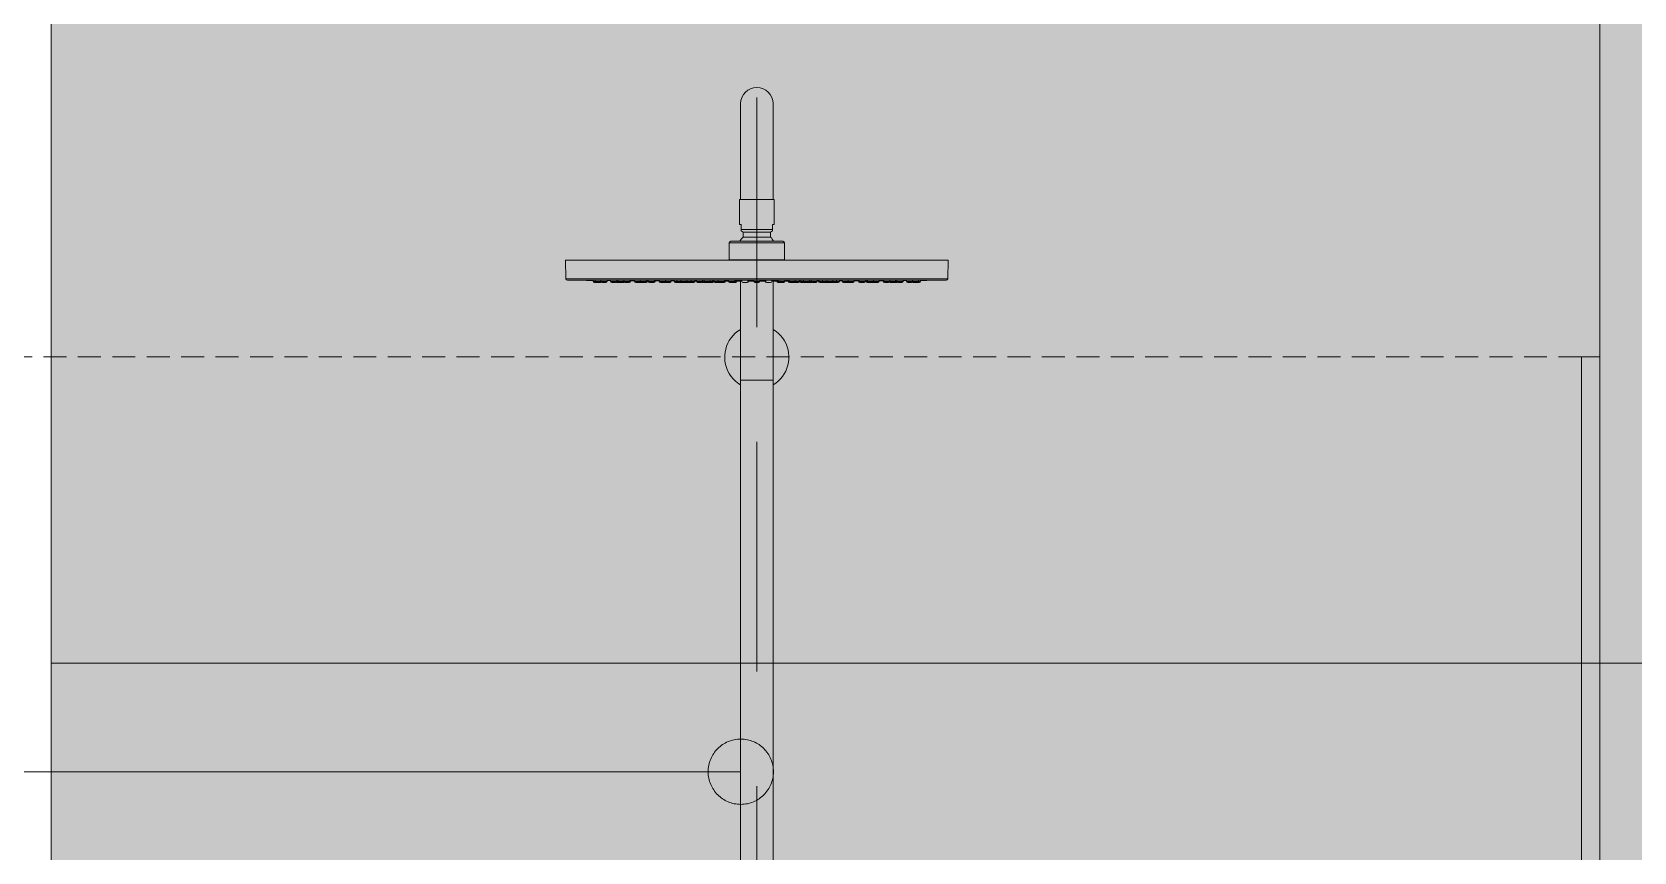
# Model space of a CAD drawing. Header units: millimetres. Extents: x 7371 to 278338, y -43753 to 35464.
# Drawn here: x 267748 to 268794, y 1291 to 1826 of the extents above; entities that cross this region are included whole.
import ezdxf

# ---------------------------------------------------------------- set-up
doc = ezdxf.new("R2010")
doc.units = ezdxf.units.MM
doc.header["$MEASUREMENT"] = 0
for name, pattern in [('CENTER', [50.8, 31.75, -6.35, 6.35, -6.35]), ('DASHED', [0.75, 0.5, -0.25]), ('HIDDEN2', [0.1875, 0.125, -0.0625])]:
    doc.linetypes.add(name, pattern=pattern)
for name, color, linetype, lineweight in [('0.05', 252, 'Continuous', 5), ('8', 8, 'Continuous', 5), ('Arsir', 251, 'Continuous', 5), ('AS', 8, 'HIDDEN2', 5), ('DINDING', 1, 'Continuous', 20), ('PIPA AIR BERSIH', 5, 'CENTER', 5)]:
    doc.layers.add(name, color=color, linetype=linetype, lineweight=lineweight)

# ---------------------------------------------------------------- blocks, each defined once
blk = doc.blocks.new('A$C6fa77c05')
at = {"layer": '0.05', "linetype": 'DASHED'}
blk.add_line((0, 0.315), (0, 4.6163), dxfattribs=at)
at = {"layer": '0.05'}
for p, q in [((-0.0353, 4.5514), (-0.0353, 4.3424)), ((0.0353, 4.5514), (0.0353, 4.3424)), ((-0.038, 4.2881), (-0.038, 4.3417)), ((-0.0373, 4.3424), (0.0373, 4.3424)), ((0, 4.1445), (0, 4.3504)), ((0.038, 4.3417), (0.038, 4.2881)), ((-0.0343, 4.2881), (-0.038, 4.2881)), ((-0.0343, 4.2748), (-0.0343, 4.2881)), ((0.0343, 4.2774), (-0.0343, 4.2774)), ((-0.03, 4.2718), (-0.0343, 4.2748)), ((-0.03, 4.2693), (-0.03, 4.2718)), ((-0.03, 4.2718), (0.03, 4.2718)), ((-0.03, 4.261), (-0.03, 4.2626)), ((-0.03, 4.261), (0.03, 4.261)), ((0.0343, 4.2748), (0.03, 4.2718)), ((0.03, 4.2718), (0.03, 4.2693)), ((0.03, 4.2626), (0.03, 4.261)), ((0.03, 4.261), (0.0339, 4.2562)), ((0.038, 4.2881), (0.0343, 4.2881)), ((0.0343, 4.2748), (0.0343, 4.2881)), ((-0.06, 4.211), (-0.06, 4.2484)), ((-0.06, 4.2484), (0.06, 4.2484)), ((-0.0567, 4.2517), (0.0567, 4.2517)), ((0.0339, 4.2562), (0.0366, 4.2519)), ((0.06, 4.2484), (0.06, 4.211)), ((-0.416, 4.1703), (-0.4167, 4.2104)), ((-0.4167, 4.2104), (0.4167, 4.2104)), ((0.06, 4.211), (-0.06, 4.211)), ((0.4167, 4.2104), (0.416, 4.1703)), ((-0.416, 4.1703), (-0.0018, 4.1703)), ((-0.4127, 4.167), (0, 4.167)), ((-0.3567, 4.167), (-0.3567, 4.1644)), ((-0.3523, 4.1644), (-0.3567, 4.1644)), ((-0.354, 4.1617), (-0.3417, 4.1617)), ((-0.3523, 4.167), (-0.3523, 4.1644)), ((-0.3395, 4.1644), (-0.3523, 4.1644)), ((-0.3395, 4.167), (-0.3395, 4.1644)), ((-0.3262, 4.1644), (-0.3395, 4.1644)), ((-0.3289, 4.1617), (-0.3369, 4.1617)), ((-0.3262, 4.1644), (-0.3262, 4.167)), ((-0.3185, 4.167), (-0.3185, 4.1644)), ((-0.3052, 4.1644), (-0.3185, 4.1644)), ((-0.3158, 4.1617), (-0.3079, 4.1617)), ((-0.3052, 4.1644), (-0.3052, 4.167)), ((-0.3021, 4.1644), (-0.3052, 4.1644)), ((-0.304, 4.1617), (-0.2914, 4.1617)), ((-0.3021, 4.167), (-0.3021, 4.1644)), ((-0.2898, 4.1644), (-0.3021, 4.1644)), ((-0.2898, 4.167), (-0.2898, 4.1644)), ((-0.2765, 4.1644), (-0.2898, 4.1644)), ((-0.2871, 4.1617), (-0.2779, 4.1617)), ((-0.2765, 4.1644), (-0.2765, 4.167)), ((-0.2752, 4.1644), (-0.2765, 4.1644)), ((-0.2752, 4.1644), (-0.2752, 4.167)), ((-0.2665, 4.167), (-0.2665, 4.1644)), ((-0.2541, 4.1644), (-0.2665, 4.1644)), ((-0.2558, 4.1617), (-0.2638, 4.1617)), ((-0.2549, 4.1619), (-0.2545, 4.1618)), ((-0.2545, 4.1618), (-0.254, 4.1617)), ((-0.2541, 4.167), (-0.2541, 4.1644)), ((-0.2408, 4.1644), (-0.2541, 4.1644)), ((-0.254, 4.1617), (-0.2405, 4.1617)), ((-0.2408, 4.1644), (-0.2408, 4.167)), ((-0.2379, 4.1644), (-0.2408, 4.1644)), ((-0.2379, 4.1644), (-0.2379, 4.167)), ((-0.2365, 4.167), (-0.2365, 4.1644)), ((-0.2231, 4.1644), (-0.2365, 4.1644)), ((-0.2338, 4.1617), (-0.2244, 4.1617)), ((-0.2231, 4.1644), (-0.2231, 4.167)), ((-0.2217, 4.1644), (-0.2231, 4.1644)), ((-0.2217, 4.1644), (-0.2217, 4.167)), ((-0.2124, 4.167), (-0.2124, 4.1644)), ((-0.1991, 4.1644), (-0.2124, 4.1644)), ((-0.1982, 4.1617), (-0.2097, 4.1617)), ((-0.1991, 4.1644), (-0.1991, 4.167)), ((-0.1862, 4.1644), (-0.1991, 4.1644)), ((-0.1982, 4.1617), (-0.1977, 4.1618)), ((-0.1977, 4.1618), (-0.1975, 4.1618)), ((-0.1888, 4.1617), (-0.1968, 4.1617)), ((-0.1862, 4.1644), (-0.1862, 4.167)), ((-0.1799, 4.167), (-0.1799, 4.1644)), ((-0.1739, 4.1644), (-0.1799, 4.1644)), ((-0.1772, 4.1617), (-0.1549, 4.1617)), ((-0.1739, 4.167), (-0.1739, 4.1644)), ((-0.1657, 4.1644), (-0.1739, 4.1644)), ((-0.1656, 4.167), (-0.1656, 4.1644)), ((-0.1522, 4.1644), (-0.1656, 4.1644)), ((-0.1544, 4.1618), (-0.154, 4.1617)), ((-0.1465, 4.1617), (-0.154, 4.1617)), ((-0.1522, 4.1644), (-0.1522, 4.167)), ((-0.1433, 4.1644), (-0.1522, 4.1644)), ((-0.1471, 4.1617), (-0.146, 4.1617)), ((-0.1457, 4.1617), (-0.1454, 4.1617)), ((-0.1454, 4.1617), (-0.137, 4.1617)), ((-0.1433, 4.1644), (-0.1433, 4.167)), ((-0.1398, 4.1644), (-0.1433, 4.1644)), ((-0.1348, 4.1644), (-0.1398, 4.1644)), ((-0.1348, 4.1657), (-0.1348, 4.167)), ((-0.1348, 4.1644), (-0.1348, 4.1657)), ((-0.1343, 4.1644), (-0.1348, 4.1644)), ((-0.1343, 4.1658), (-0.1343, 4.167)), ((-0.1343, 4.1644), (-0.1343, 4.1655)), ((-0.1317, 4.167), (-0.1317, 4.166)), ((-0.1317, 4.166), (-0.1317, 4.1644)), ((-0.1234, 4.1644), (-0.1317, 4.1644)), ((-0.129, 4.1617), (-0.121, 4.1617)), ((-0.1183, 4.1644), (-0.1234, 4.1644)), ((-0.1189, 4.1617), (-0.096, 4.1617)), ((-0.1183, 4.1644), (-0.1183, 4.167)), ((-0.1148, 4.1644), (-0.1183, 4.1644)), ((-0.1148, 4.167), (-0.1148, 4.1644)), ((-0.1015, 4.1644), (-0.1148, 4.1644)), ((-0.1015, 4.1644), (-0.1015, 4.167)), ((-0.0959, 4.1644), (-0.1015, 4.1644)), ((-0.0959, 4.1644), (-0.0959, 4.167)), ((-0.0933, 4.1644), (-0.0959, 4.1644)), ((-0.0933, 4.167), (-0.0933, 4.1644)), ((-0.0933, 4.1644), (-0.0933, 4.167)), ((-0.0839, 4.1644), (-0.0933, 4.1644)), ((-0.0906, 4.1617), (-0.0826, 4.1617)), ((-0.0839, 4.167), (-0.0839, 4.166)), ((-0.0839, 4.166), (-0.0839, 4.1644)), ((-0.0756, 4.1644), (-0.0839, 4.1644)), ((-0.0813, 4.1617), (-0.071, 4.1617)), ((-0.0706, 4.1644), (-0.0756, 4.1644)), ((-0.0706, 4.166), (-0.0706, 4.167)), ((-0.0706, 4.1644), (-0.0706, 4.166)), ((-0.0683, 4.1644), (-0.0706, 4.1644)), ((-0.0683, 4.1655), (-0.0683, 4.167)), ((-0.0683, 4.1644), (-0.0683, 4.1655)), ((-0.0614, 4.167), (-0.0614, 4.1644)), ((-0.0481, 4.1644), (-0.0614, 4.1644)), ((-0.0588, 4.1617), (-0.046, 4.1617)), ((-0.0481, 4.1644), (-0.0481, 4.167)), ((-0.0454, 4.1644), (-0.0481, 4.1644)), ((-0.0454, 4.1644), (-0.0454, 4.167)), ((-0.0451, 4.1644), (-0.0454, 4.1644)), ((-0.0451, 4.1644), (-0.0451, 4.167)), ((-0.0433, 4.1644), (-0.0451, 4.1644)), ((-0.0433, 4.1653), (-0.0433, 4.167)), ((-0.0433, 4.1644), (-0.0433, 4.1653)), ((-0.0353, 2.0283), (-0.0353, 4.1651)), ((-0.0328, 4.167), (-0.0328, 4.166)), ((-0.0328, 4.166), (-0.0328, 4.1644)), ((-0.0301, 4.1617), (-0.0289, 4.1617)), ((-0.0277, 4.1617), (-0.029, 4.1617)), ((-0.0277, 4.1617), (-0.025, 4.1617)), ((-0.025, 4.1617), (-0.0221, 4.1617)), ((-0.0232, 4.1617), (-0.0221, 4.1617)), ((-0.0231, 4.1617), (-0.022, 4.1617)), ((-0.021, 4.1617), (-0.0221, 4.1617)), ((-0.0195, 4.166), (-0.0195, 4.167)), ((-0.0195, 4.1644), (-0.0195, 4.166)), ((-0.0183, 4.1644), (-0.0183, 4.167)), ((-0.0067, 4.1644), (-0.0067, 4.1666)), ((-0.0067, 4.1644), (0.0065, 4.1644)), ((-0.004, 4.1617), (0.004, 4.1617)), ((-0.0029, 4.1617), (-0.004, 4.1617)), ((-0.0018, 4.1703), (0.416, 4.1703)), ((0, 4.167), (0.4127, 4.167)), ((0.0067, 4.167), (0.0067, 4.1644)), ((0.0183, 4.1644), (0.0183, 4.167)), ((0.0195, 4.166), (0.0195, 4.167)), ((0.0195, 4.1644), (0.0195, 4.166)), ((0.021, 4.1617), (0.0221, 4.1617)), ((0.0231, 4.1617), (0.022, 4.1617)), ((0.0232, 4.1617), (0.0221, 4.1617)), ((0.025, 4.1617), (0.0221, 4.1617)), ((0.0277, 4.1617), (0.025, 4.1617)), ((0.0278, 4.1617), (0.029, 4.1617)), ((0.0301, 4.1617), (0.0289, 4.1617)), ((0.0328, 4.167), (0.0328, 4.166)), ((0.0328, 4.166), (0.0328, 4.1644)), ((0.0353, 4.1651), (0.0353, 2.0283)), ((0.0433, 4.1653), (0.0433, 4.167)), ((0.0433, 4.1644), (0.0433, 4.1653)), ((0.0433, 4.1644), (0.0451, 4.1644)), ((0.0451, 4.1644), (0.0451, 4.167)), ((0.0451, 4.1644), (0.0454, 4.1644)), ((0.0454, 4.1644), (0.0454, 4.167)), ((0.0454, 4.1644), (0.0481, 4.1644)), ((0.0588, 4.1617), (0.046, 4.1617)), ((0.0481, 4.1644), (0.0481, 4.167)), ((0.0481, 4.1644), (0.0614, 4.1644)), ((0.0614, 4.167), (0.0614, 4.1644)), ((0.0683, 4.1655), (0.0683, 4.167)), ((0.0683, 4.1644), (0.0683, 4.1655)), ((0.0683, 4.1644), (0.0706, 4.1644)), ((0.0706, 4.166), (0.0706, 4.167)), ((0.0706, 4.1644), (0.0706, 4.166)), ((0.0706, 4.1644), (0.0756, 4.1644)), ((0.0813, 4.1617), (0.071, 4.1617)), ((0.0756, 4.1644), (0.0839, 4.1644)), ((0.0906, 4.1617), (0.0826, 4.1617)), ((0.0839, 4.167), (0.0839, 4.166)), ((0.0839, 4.166), (0.0839, 4.1644)), ((0.0839, 4.1644), (0.0933, 4.1644)), ((0.0933, 4.167), (0.0933, 4.1644)), ((0.0933, 4.1644), (0.0933, 4.167)), ((0.0933, 4.1644), (0.0959, 4.1644)), ((0.0959, 4.1644), (0.0959, 4.167)), ((0.0959, 4.1644), (0.1015, 4.1644)), ((0.1189, 4.1617), (0.096, 4.1617)), ((0.1015, 4.1644), (0.1015, 4.167)), ((0.1015, 4.1644), (0.1148, 4.1644)), ((0.1148, 4.167), (0.1148, 4.1644)), ((0.1148, 4.1644), (0.1183, 4.1644)), ((0.1183, 4.1644), (0.1183, 4.167)), ((0.1183, 4.1644), (0.1234, 4.1644)), ((0.129, 4.1617), (0.121, 4.1617)), ((0.1234, 4.1644), (0.1317, 4.1644)), ((0.1317, 4.167), (0.1317, 4.166)), ((0.1317, 4.166), (0.1317, 4.1644)), ((0.1343, 4.1658), (0.1343, 4.167)), ((0.1343, 4.1644), (0.1343, 4.1655)), ((0.1343, 4.1644), (0.1348, 4.1644)), ((0.1348, 4.1657), (0.1348, 4.167)), ((0.1348, 4.1644), (0.1348, 4.1657)), ((0.1348, 4.1644), (0.1398, 4.1644)), ((0.1454, 4.1617), (0.137, 4.1617)), ((0.1398, 4.1644), (0.1433, 4.1644)), ((0.1433, 4.1644), (0.1433, 4.167)), ((0.1433, 4.1644), (0.1522, 4.1644)), ((0.1457, 4.1617), (0.1454, 4.1617)), ((0.1471, 4.1617), (0.146, 4.1617)), ((0.1465, 4.1617), (0.154, 4.1617)), ((0.1522, 4.1644), (0.1522, 4.167)), ((0.1522, 4.1644), (0.1656, 4.1644)), ((0.1544, 4.1618), (0.154, 4.1617)), ((0.1772, 4.1617), (0.1549, 4.1617)), ((0.1656, 4.167), (0.1656, 4.1644)), ((0.1657, 4.1644), (0.1739, 4.1644)), ((0.1739, 4.167), (0.1739, 4.1644)), ((0.1739, 4.1644), (0.1799, 4.1644)), ((0.1799, 4.167), (0.1799, 4.1644)), ((0.1862, 4.1644), (0.1862, 4.167)), ((0.1862, 4.1644), (0.1991, 4.1644)), ((0.1888, 4.1617), (0.1968, 4.1617)), ((0.1977, 4.1618), (0.1972, 4.1617)), ((0.1977, 4.1618), (0.1975, 4.1618)), ((0.1982, 4.1617), (0.1977, 4.1618)), ((0.1982, 4.1617), (0.2097, 4.1617)), ((0.1991, 4.1644), (0.1991, 4.167)), ((0.1991, 4.1644), (0.2124, 4.1644)), ((0.2124, 4.167), (0.2124, 4.1644)), ((0.2217, 4.1644), (0.2217, 4.167)), ((0.2217, 4.1644), (0.2232, 4.1644)), ((0.2232, 4.1644), (0.2232, 4.167)), ((0.2232, 4.1644), (0.2365, 4.1644)), ((0.2338, 4.1617), (0.2244, 4.1617)), ((0.2365, 4.167), (0.2365, 4.1644)), ((0.2379, 4.1644), (0.2379, 4.167)), ((0.2379, 4.1644), (0.2408, 4.1644)), ((0.254, 4.1617), (0.2405, 4.1617)), ((0.2408, 4.1644), (0.2408, 4.167)), ((0.2408, 4.1644), (0.2542, 4.1644)), ((0.2545, 4.1618), (0.254, 4.1617)), ((0.2542, 4.167), (0.2542, 4.1644)), ((0.2542, 4.1644), (0.2665, 4.1644)), ((0.2549, 4.1619), (0.2545, 4.1618)), ((0.2558, 4.1617), (0.2638, 4.1617)), ((0.2665, 4.167), (0.2665, 4.1644)), ((0.2752, 4.1644), (0.2752, 4.167)), ((0.2752, 4.1644), (0.2765, 4.1644)), ((0.2765, 4.1644), (0.2765, 4.167)), ((0.2765, 4.1644), (0.2898, 4.1644)), ((0.2871, 4.1617), (0.2779, 4.1617)), ((0.2898, 4.167), (0.2898, 4.1644)), ((0.2898, 4.1644), (0.3021, 4.1644)), ((0.304, 4.1617), (0.2914, 4.1617)), ((0.3021, 4.167), (0.3021, 4.1644)), ((0.3021, 4.1644), (0.3052, 4.1644)), ((0.3052, 4.1644), (0.3052, 4.167)), ((0.3052, 4.1644), (0.3185, 4.1644)), ((0.3158, 4.1617), (0.3079, 4.1617)), ((0.3185, 4.167), (0.3185, 4.1644)), ((0.3262, 4.1644), (0.3262, 4.167)), ((0.3262, 4.1644), (0.3395, 4.1644)), ((0.3289, 4.1617), (0.3369, 4.1617)), ((0.3395, 4.167), (0.3395, 4.1644)), ((0.3395, 4.1644), (0.3524, 4.1644)), ((0.354, 4.1617), (0.3417, 4.1617)), ((0.3524, 4.167), (0.3524, 4.1644)), ((0.3524, 4.1644), (0.3567, 4.1644)), ((0.3567, 4.167), (0.3567, 4.1644)), ((0.0353, 3.9494), (-0.0353, 3.9494))]:
    blk.add_line(p, q, dxfattribs=at)
blk.add_open_spline([(-0.0353, 4.5514), (-0.0353, 4.5709), (-0.0195, 4.5868), (0, 4.5868), (0.0195, 4.5868), (0.0353, 4.5709), (0.0353, 4.5514)], degree=3, knots=[0, 0, 0, 0, 1, 1, 1, 2, 2, 2, 2], dxfattribs=at)
for points in [[(-0.038, 4.3417), (-0.038, 4.3421), (-0.0377, 4.3424), (-0.0373, 4.3424)], [(0.0373, 4.3424), (0.0377, 4.3424), (0.038, 4.3421), (0.038, 4.3417)], [(-0.0366, 4.2517), (-0.0349, 4.2551), (-0.0326, 4.2583), (-0.03, 4.261)], [(-0.03, 4.2693), (-0.0297, 4.2671), (-0.0297, 4.2649), (-0.03, 4.2626)], [(0.03, 4.2626), (0.0297, 4.2649), (0.0297, 4.2671), (0.03, 4.2693)], [(-0.06, 4.2484), (-0.06, 4.2502), (-0.0585, 4.2517), (-0.0567, 4.2517)], [(0.0567, 4.2517), (0.0585, 4.2517), (0.06, 4.2502), (0.06, 4.2484)], [(-0.0597, 4.2104), (-0.0599, 4.2106), (-0.06, 4.2108), (-0.06, 4.211)], [(0.06, 4.211), (0.06, 4.2108), (0.0599, 4.2106), (0.0598, 4.2104)], [(-0.4127, 4.167), (-0.4145, 4.167), (-0.4159, 4.1685), (-0.416, 4.1703)], [(-0.3567, 4.1665), (-0.3753, 4.1667), (-0.394, 4.1668), (-0.4127, 4.167)], [(-0.354, 4.1617), (-0.3555, 4.1617), (-0.3567, 4.1629), (-0.3567, 4.1644)], [(-0.3497, 4.1617), (-0.3512, 4.1617), (-0.3523, 4.1629), (-0.3523, 4.1644)], [(-0.3393, 4.1633), (-0.3397, 4.1623), (-0.3407, 4.1617), (-0.3417, 4.1617)], [(-0.3369, 4.1617), (-0.3383, 4.1617), (-0.3395, 4.1629), (-0.3395, 4.1644)], [(-0.3262, 4.1644), (-0.3262, 4.1629), (-0.3274, 4.1617), (-0.3289, 4.1617)], [(-0.3185, 4.1662), (-0.3211, 4.1663), (-0.3236, 4.1663), (-0.3262, 4.1663)], [(-0.3158, 4.1617), (-0.3173, 4.1617), (-0.3185, 4.1629), (-0.3185, 4.1644)], [(-0.3052, 4.1644), (-0.3052, 4.1629), (-0.3064, 4.1617), (-0.3079, 4.1617)], [(-0.304, 4.1617), (-0.3047, 4.1617), (-0.3054, 4.162), (-0.3059, 4.1625)], [(-0.2994, 4.1617), (-0.3009, 4.1617), (-0.3021, 4.1629), (-0.3021, 4.1644)], [(-0.2893, 4.1628), (-0.2898, 4.1621), (-0.2906, 4.1617), (-0.2914, 4.1617)], [(-0.2871, 4.1617), (-0.2886, 4.1617), (-0.2898, 4.1629), (-0.2898, 4.1644)], [(-0.2765, 4.1644), (-0.2765, 4.1629), (-0.2777, 4.1617), (-0.2792, 4.1617)], [(-0.2752, 4.1644), (-0.2752, 4.1629), (-0.2764, 4.1617), (-0.2779, 4.1617)], [(-0.2665, 4.1659), (-0.2694, 4.1659), (-0.2723, 4.1659), (-0.2752, 4.1659)], [(-0.2638, 4.1617), (-0.2653, 4.1617), (-0.2665, 4.1629), (-0.2665, 4.1644)], [(-0.2536, 4.1628), (-0.2541, 4.1621), (-0.255, 4.1617), (-0.2558, 4.1617)], [(-0.2515, 4.1617), (-0.253, 4.1617), (-0.2541, 4.1629), (-0.2541, 4.1644)], [(-0.2408, 4.1644), (-0.2408, 4.1629), (-0.242, 4.1617), (-0.2435, 4.1617)], [(-0.2379, 4.1644), (-0.2379, 4.1629), (-0.2391, 4.1617), (-0.2405, 4.1617)], [(-0.2365, 4.1657), (-0.2369, 4.1657), (-0.2374, 4.1657), (-0.2379, 4.1657)], [(-0.2338, 4.1617), (-0.2353, 4.1617), (-0.2365, 4.1629), (-0.2365, 4.1644)], [(-0.2231, 4.1644), (-0.2231, 4.1629), (-0.2243, 4.1617), (-0.2258, 4.1617)], [(-0.2217, 4.1644), (-0.2217, 4.1629), (-0.2229, 4.1617), (-0.2244, 4.1617)], [(-0.2124, 4.1656), (-0.2155, 4.1656), (-0.2186, 4.1656), (-0.2217, 4.1656)], [(-0.2097, 4.1617), (-0.2112, 4.1617), (-0.2124, 4.1629), (-0.2124, 4.1644)], [(-0.1991, 4.1644), (-0.1991, 4.1629), (-0.2002, 4.1617), (-0.2017, 4.1617)], [(-0.1968, 4.1617), (-0.1979, 4.1617), (-0.1989, 4.1624), (-0.1993, 4.1633)], [(-0.1977, 4.1618), (-0.1977, 4.1618), (-0.1972, 4.1617), (-0.1972, 4.1617)], [(-0.1862, 4.1644), (-0.1862, 4.1629), (-0.1874, 4.1617), (-0.1888, 4.1617)], [(-0.1799, 4.1654), (-0.182, 4.1654), (-0.1841, 4.1655), (-0.1862, 4.1655)], [(-0.1772, 4.1617), (-0.1787, 4.1617), (-0.1799, 4.1629), (-0.1799, 4.1644)], [(-0.1713, 4.1617), (-0.1728, 4.1617), (-0.1739, 4.1629), (-0.1739, 4.1644)], [(-0.1629, 4.1617), (-0.1644, 4.1617), (-0.1656, 4.1629), (-0.1656, 4.1644)], [(-0.1522, 4.1644), (-0.1522, 4.1629), (-0.1534, 4.1617), (-0.1549, 4.1617)], [(-0.1433, 4.1644), (-0.1433, 4.1629), (-0.1445, 4.1617), (-0.146, 4.1617)], [(-0.1348, 4.1644), (-0.1348, 4.1629), (-0.1359, 4.1617), (-0.1374, 4.1617)], [(-0.1343, 4.1644), (-0.1343, 4.1629), (-0.1355, 4.1617), (-0.137, 4.1617)], [(-0.1317, 4.1653), (-0.1325, 4.1653), (-0.1334, 4.1653), (-0.1343, 4.1653)], [(-0.129, 4.1617), (-0.1305, 4.1617), (-0.1317, 4.1629), (-0.1317, 4.1644)], [(-0.1183, 4.1644), (-0.1183, 4.1629), (-0.1195, 4.1617), (-0.121, 4.1617)], [(-0.1189, 4.1617), (-0.1193, 4.1617), (-0.1196, 4.1618), (-0.12, 4.1619)], [(-0.1122, 4.1617), (-0.1136, 4.1617), (-0.1148, 4.1629), (-0.1148, 4.1644)], [(-0.1015, 4.1644), (-0.1015, 4.1629), (-0.1027, 4.1617), (-0.1042, 4.1617)], [(-0.0959, 4.1644), (-0.0959, 4.1629), (-0.0971, 4.1617), (-0.0986, 4.1617)], [(-0.0933, 4.1644), (-0.0933, 4.1629), (-0.0945, 4.1617), (-0.096, 4.1617)], [(-0.0906, 4.1617), (-0.0921, 4.1617), (-0.0933, 4.1629), (-0.0933, 4.1644)], [(-0.0813, 4.1617), (-0.0827, 4.1617), (-0.0839, 4.1629), (-0.0839, 4.1644)], [(-0.0826, 4.1617), (-0.0826, 4.1617), (-0.0821, 4.1618), (-0.0821, 4.1618)], [(-0.0706, 4.1644), (-0.0706, 4.1629), (-0.0718, 4.1617), (-0.0733, 4.1617)], [(-0.0683, 4.1644), (-0.0683, 4.1629), (-0.0695, 4.1617), (-0.071, 4.1617)], [(-0.0614, 4.1651), (-0.0637, 4.1651), (-0.066, 4.1651), (-0.0683, 4.1651)], [(-0.0588, 4.1617), (-0.0602, 4.1617), (-0.0614, 4.1629), (-0.0614, 4.1644)], [(-0.0481, 4.1644), (-0.0481, 4.1629), (-0.0493, 4.1617), (-0.0507, 4.1617)], [(-0.0454, 4.1644), (-0.0454, 4.1629), (-0.0466, 4.1617), (-0.0481, 4.1617)], [(-0.0451, 4.1644), (-0.0451, 4.1629), (-0.0463, 4.1617), (-0.0478, 4.1617)], [(-0.0433, 4.1644), (-0.0433, 4.1629), (-0.0445, 4.1617), (-0.046, 4.1617)], [(-0.0328, 4.1651), (-0.0363, 4.1651), (-0.0398, 4.1651), (-0.0433, 4.1651)], [(-0.0301, 4.1617), (-0.0316, 4.1617), (-0.0328, 4.1629), (-0.0328, 4.1644)], [(-0.0195, 4.1644), (-0.0195, 4.1629), (-0.0207, 4.1617), (-0.0221, 4.1617)], [(-0.0183, 4.1644), (-0.0183, 4.1629), (-0.0195, 4.1617), (-0.021, 4.1617)], [(-0.0067, 4.165), (-0.0106, 4.165), (-0.0144, 4.165), (-0.0183, 4.165)], [(-0.004, 4.1617), (-0.0055, 4.1617), (-0.0067, 4.1629), (-0.0067, 4.1644)], [(0.0067, 4.1644), (0.0067, 4.1629), (0.0055, 4.1617), (0.004, 4.1617)], [(0.0183, 4.165), (0.0145, 4.165), (0.0106, 4.165), (0.0067, 4.165)], [(0.021, 4.1617), (0.0195, 4.1617), (0.0183, 4.1629), (0.0183, 4.1644)], [(0.0221, 4.1617), (0.0207, 4.1617), (0.0195, 4.1629), (0.0195, 4.1644)], [(0.0328, 4.1644), (0.0328, 4.1629), (0.0316, 4.1617), (0.0301, 4.1617)], [(0.0433, 4.1651), (0.0398, 4.1651), (0.0363, 4.1651), (0.0328, 4.1651)], [(0.046, 4.1617), (0.0445, 4.1617), (0.0433, 4.1629), (0.0433, 4.1644)], [(0.0478, 4.1617), (0.0463, 4.1617), (0.0451, 4.1629), (0.0451, 4.1644)], [(0.0481, 4.1617), (0.0466, 4.1617), (0.0454, 4.1629), (0.0454, 4.1644)], [(0.0507, 4.1617), (0.0493, 4.1617), (0.0481, 4.1629), (0.0481, 4.1644)], [(0.0614, 4.1644), (0.0614, 4.1629), (0.0602, 4.1617), (0.0588, 4.1617)], [(0.0683, 4.1651), (0.066, 4.1651), (0.0637, 4.1651), (0.0614, 4.1651)], [(0.071, 4.1617), (0.0695, 4.1617), (0.0683, 4.1629), (0.0683, 4.1644)], [(0.0733, 4.1617), (0.0718, 4.1617), (0.0706, 4.1629), (0.0706, 4.1644)], [(0.0839, 4.1644), (0.0839, 4.1629), (0.0827, 4.1617), (0.0813, 4.1617)], [(0.0826, 4.1617), (0.0826, 4.1617), (0.0821, 4.1618), (0.0821, 4.1618)], [(0.0933, 4.1644), (0.0933, 4.1629), (0.0921, 4.1617), (0.0906, 4.1617)], [(0.096, 4.1617), (0.0945, 4.1617), (0.0933, 4.1629), (0.0933, 4.1644)], [(0.0986, 4.1617), (0.0971, 4.1617), (0.0959, 4.1629), (0.0959, 4.1644)], [(0.1042, 4.1617), (0.1027, 4.1617), (0.1015, 4.1629), (0.1015, 4.1644)], [(0.1148, 4.1644), (0.1148, 4.1629), (0.1136, 4.1617), (0.1122, 4.1617)], [(0.121, 4.1617), (0.1195, 4.1617), (0.1183, 4.1629), (0.1183, 4.1644)], [(0.12, 4.1619), (0.1196, 4.1618), (0.1193, 4.1617), (0.1189, 4.1617)], [(0.1317, 4.1644), (0.1317, 4.1629), (0.1305, 4.1617), (0.129, 4.1617)], [(0.1343, 4.1653), (0.1334, 4.1653), (0.1326, 4.1653), (0.1317, 4.1653)], [(0.137, 4.1617), (0.1355, 4.1617), (0.1343, 4.1629), (0.1343, 4.1644)], [(0.1374, 4.1617), (0.1359, 4.1617), (0.1348, 4.1629), (0.1348, 4.1644)], [(0.146, 4.1617), (0.1445, 4.1617), (0.1433, 4.1629), (0.1433, 4.1644)], [(0.1549, 4.1617), (0.1534, 4.1617), (0.1522, 4.1629), (0.1522, 4.1644)], [(0.1656, 4.1644), (0.1656, 4.1629), (0.1644, 4.1617), (0.1629, 4.1617)], [(0.1739, 4.1644), (0.1739, 4.1629), (0.1728, 4.1617), (0.1713, 4.1617)], [(0.1799, 4.1644), (0.1799, 4.1629), (0.1787, 4.1617), (0.1772, 4.1617)], [(0.1862, 4.1655), (0.1841, 4.1655), (0.182, 4.1654), (0.1799, 4.1654)], [(0.1888, 4.1617), (0.1874, 4.1617), (0.1862, 4.1629), (0.1862, 4.1644)], [(0.1993, 4.1633), (0.1989, 4.1624), (0.1979, 4.1617), (0.1968, 4.1617)], [(0.2017, 4.1617), (0.2002, 4.1617), (0.1991, 4.1629), (0.1991, 4.1644)], [(0.2124, 4.1644), (0.2124, 4.1629), (0.2112, 4.1617), (0.2097, 4.1617)], [(0.2217, 4.1656), (0.2186, 4.1656), (0.2155, 4.1656), (0.2124, 4.1656)], [(0.2244, 4.1617), (0.2229, 4.1617), (0.2217, 4.1629), (0.2217, 4.1644)], [(0.2258, 4.1617), (0.2243, 4.1617), (0.2232, 4.1629), (0.2232, 4.1644)], [(0.2365, 4.1644), (0.2365, 4.1629), (0.2353, 4.1617), (0.2338, 4.1617)], [(0.2379, 4.1657), (0.2374, 4.1657), (0.237, 4.1657), (0.2365, 4.1657)], [(0.2405, 4.1617), (0.2391, 4.1617), (0.2379, 4.1629), (0.2379, 4.1644)], [(0.2435, 4.1617), (0.242, 4.1617), (0.2408, 4.1629), (0.2408, 4.1644)], [(0.2542, 4.1644), (0.2542, 4.1629), (0.253, 4.1617), (0.2515, 4.1617)], [(0.2558, 4.1617), (0.255, 4.1617), (0.2541, 4.1621), (0.2536, 4.1628)], [(0.2665, 4.1644), (0.2665, 4.1629), (0.2653, 4.1617), (0.2638, 4.1617)], [(0.2752, 4.1659), (0.2723, 4.1659), (0.2694, 4.1659), (0.2665, 4.1659)], [(0.2779, 4.1617), (0.2764, 4.1617), (0.2752, 4.1629), (0.2752, 4.1644)], [(0.2792, 4.1617), (0.2777, 4.1617), (0.2765, 4.1629), (0.2765, 4.1644)], [(0.2898, 4.1644), (0.2898, 4.1629), (0.2886, 4.1617), (0.2872, 4.1617)], [(0.2914, 4.1617), (0.2906, 4.1617), (0.2898, 4.1621), (0.2893, 4.1628)], [(0.3021, 4.1644), (0.3021, 4.1629), (0.3009, 4.1617), (0.2994, 4.1617)], [(0.3059, 4.1625), (0.3054, 4.162), (0.3047, 4.1617), (0.304, 4.1617)], [(0.3079, 4.1617), (0.3064, 4.1617), (0.3052, 4.1629), (0.3052, 4.1644)], [(0.3185, 4.1644), (0.3185, 4.1629), (0.3173, 4.1617), (0.3158, 4.1617)], [(0.3262, 4.1663), (0.3236, 4.1663), (0.3211, 4.1663), (0.3185, 4.1662)], [(0.3289, 4.1617), (0.3274, 4.1617), (0.3262, 4.1629), (0.3262, 4.1644)], [(0.3395, 4.1644), (0.3395, 4.1629), (0.3383, 4.1617), (0.3369, 4.1617)], [(0.3417, 4.1617), (0.3407, 4.1617), (0.3397, 4.1623), (0.3393, 4.1633)], [(0.3524, 4.1644), (0.3524, 4.1629), (0.3512, 4.1617), (0.3497, 4.1617)], [(0.3567, 4.1644), (0.3567, 4.1629), (0.3555, 4.1617), (0.354, 4.1617)], [(0.4127, 4.167), (0.394, 4.1668), (0.3753, 4.1667), (0.3567, 4.1665)], [(0.416, 4.1703), (0.4159, 4.1685), (0.4145, 4.167), (0.4127, 4.167)], [(-0.0604, 4.0348), (-0.0543, 4.0451), (-0.0457, 4.0538), (-0.0353, 4.0598)], [(0.0353, 4.0598), (0.0687, 4.0403), (0.0799, 3.9975), (0.0604, 3.9641)], [(-0.0353, 3.939), (-0.0687, 3.9585), (-0.0799, 4.0014), (-0.0604, 4.0348)], [(0.0604, 3.9641), (0.0543, 3.9537), (0.0457, 3.9451), (0.0353, 3.939)]]:
    blk.add_open_spline(points, degree=3, dxfattribs=at)
blk = doc.blocks.new('dsdsdsdsd')
h = blk.add_hatch()
h.set_pattern_fill('DOTS', color=8, scale=0.05)
h.set_pattern_definition([(0, (127803.66642, -997.38924), (0.0396875, 0.079375), [0, -0.079375])])
h.paths.add_polyline_path([(127650.0161, -874.3863), (127650.0161, -878.553), (127647.0161, -878.553), (127647.0161, -884.3863), (127645.5997, -884.3863), (127645.7266, -883.7505), (127645.9826, -883.315), (127645.9666, -882.7988), (127645.9228, -881.9125), (127645.9099, -881.8132), (127645.254, -881.7364), (127645.0555, -881.7364), (127644.4619, -881.8019), (127644.4305, -881.8216), (127644.4318, -881.8898), (127644.3837, -882.8491), (127644.3632, -883.2772), (127644.4761, -883.5052), (127644.629, -883.7588), (127644.7785, -884.3863), (127643.5328, -884.3863), (127643.5328, -884.5196), (127640.1995, -884.5196), (127640.1995, -874.3863)])
h = blk.add_hatch(color=8)
h.dxf.hatch_style = 1
h.paths.add_polyline_path([(127643.5728, -884.3863), (127643.5328, -884.3863), (127643.5328, -877.7196), (127643.5728, -877.7196)])
h = blk.add_hatch(color=8)
h.dxf.hatch_style = 1
edge = h.paths.add_edge_path()
edge.add_arc((127641.7017, -878.6229), 0.0711, 0, 360)
for p, q in [((127643.5728, -877.7196), (127643.5728, -874.3863)), ((127643.5328, -877.7196), (127643.5328, -884.3863)), ((127643.5728, -877.7196), (127643.5328, -877.7196)), ((127643.5728, -877.7196), (127643.5728, -884.3863)), ((127643.5728, -884.3863), (127643.5728, -877.7196))]:
    blk.add_line(p, q)
blk.add_lwpolyline([(127643.5728, -884.3863), (127643.5328, -884.3863), (127643.5328, -877.7196), (127643.5728, -877.7196)], close=True)
blk.add_circle((127641.7017, -878.6229), 0.0711)
at = {"layer": 'Arsir'}
for p, q in [((127640.1995, -878.3863), (127650.0161, -878.3863)), ((127641.7013, -878.6229), (127636.7604, -878.6229))]:
    blk.add_line(p, q, dxfattribs=at)
at = {"layer": 'AS', "ltscale": 0.4}
blk.add_line((127643.5328, -877.7196), (127638.9572, -877.7196), dxfattribs=at)
at = {"layer": 'DINDING'}
blk.add_line((127640.1995, -884.5863), (127640.1995, -872.8982), dxfattribs=at)
at = {"layer": '8', "transparency": 33554687, "xscale": -1}
blk.add_blockref('A$C6fa77c05', (127641.7366, -881.7196), dxfattribs=at)

msp = doc.modelspace()

# ---------------------------------------------------------------- block references
at = {"layer": 'PIPA AIR BERSIH', "xscale": 300.0000059255024, "yscale": 300.0000059255024, "zscale": 300.0000059255024}
msp.add_blockref('dsdsdsdsd', (-38024300.5, 264929.8), dxfattribs=at)

doc.saveas('drawing.dxf')
